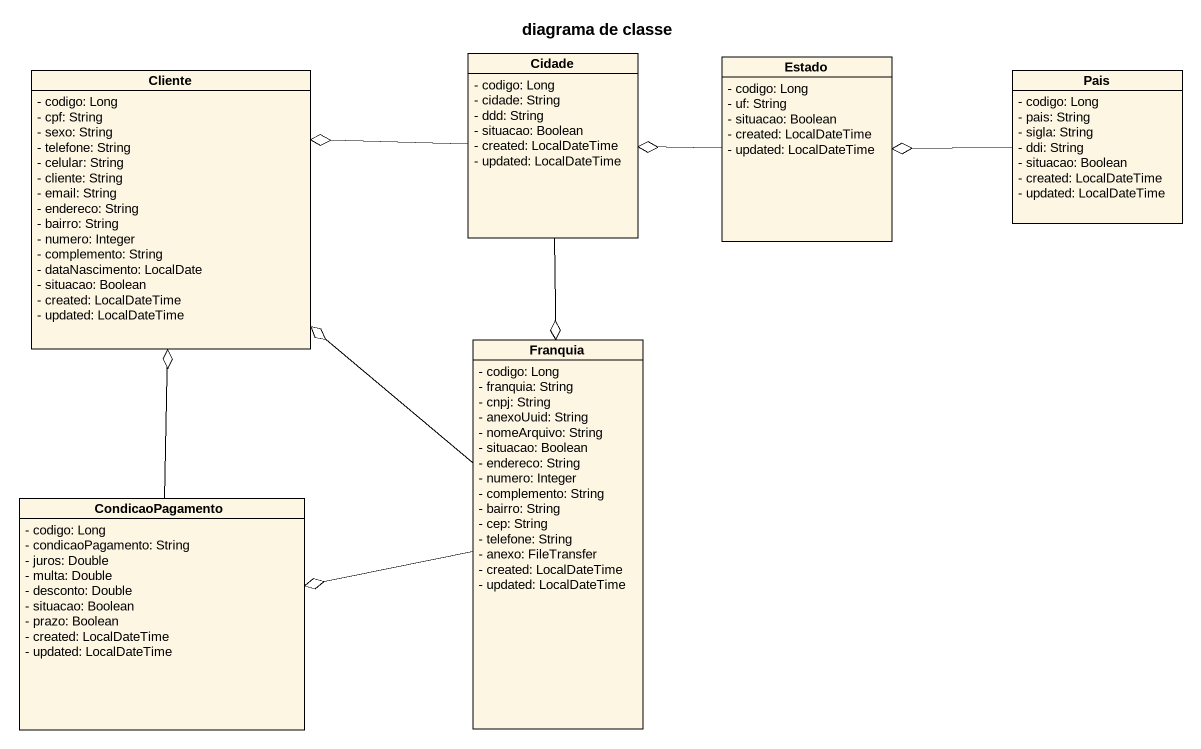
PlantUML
@startuml
title diagrama de classe
hide circle
hide empty members
skinparam classAttributeIconSize 0
class Cliente {
  - codigo: Long
  - cpf: String
  - sexo: String
  - telefone: String
  - celular: String
  - cliente: String
  - email: String
  - endereco: String
  - bairro: String
  - numero: Integer
  - complemento: String
  - dataNascimento: LocalDate
  - situacao: Boolean
  - created: LocalDateTime
  - updated: LocalDateTime
}
class Cidade {
  - codigo: Long
  - cidade: String
  - ddd: String
  - situacao: Boolean
  - created: LocalDateTime
  - updated: LocalDateTime
}
class Estado {
  - codigo: Long
  - uf: String
  - situacao: Boolean
  - created: LocalDateTime
  - updated: LocalDateTime
}
class Pais {
  - codigo: Long
  - pais: String
  - sigla: String
  - ddi: String
  - situacao: Boolean
  - created: LocalDateTime
  - updated: LocalDateTime
}
class Franquia {
  - codigo: Long
  - franquia: String
  - cnpj: String
  - anexoUuid: String
  - nomeArquivo: String
  - situacao: Boolean
  - endereco: String
  - numero: Integer
  - complemento: String
  - bairro: String
  - cep: String
  - telefone: String
  - anexo: FileTransfer
  - created: LocalDateTime
  - updated: LocalDateTime
}
class CondicaoPagamento {
  - codigo: Long
  - condicaoPagamento: String
  - juros: Double
  - multa: Double
  - desconto: Double
  - situacao: Boolean
  - prazo: Boolean
  - created: LocalDateTime
  - updated: LocalDateTime
}
Cidade -left-o Cliente
Cidade --o Franquia
Estado -left-o Cidade
Pais -left-o Estado
Franquia -up-o Cliente
Franquia -left-o CondicaoPagamento
CondicaoPagamento -up-o Cliente
@enduml
